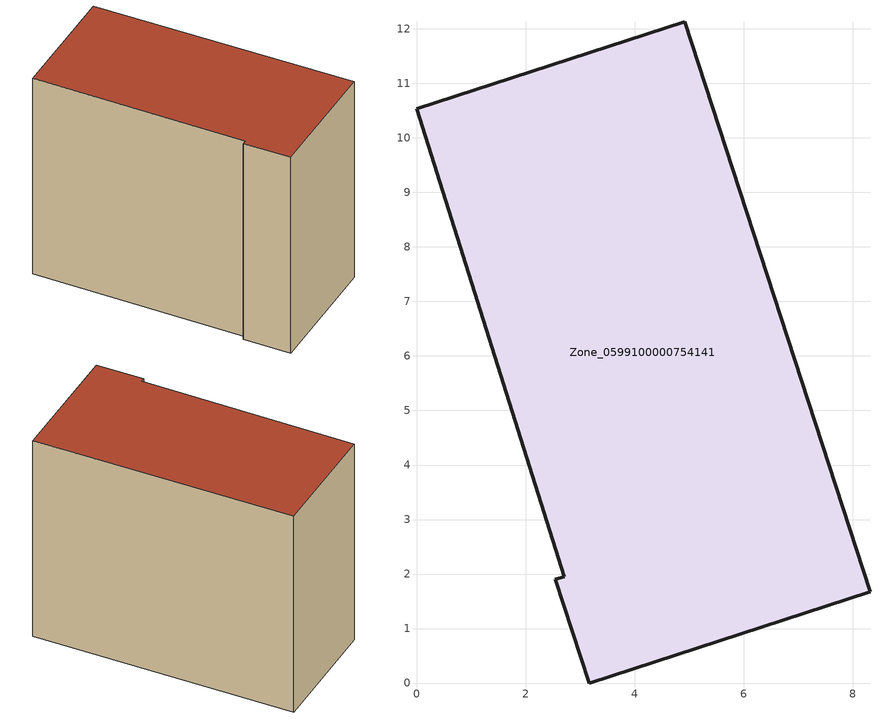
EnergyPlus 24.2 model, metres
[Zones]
Zone_0599100000754141
 floor ground (C_G): 8.32,1.67 3.16,0 2.54,1.9 2.71,1.95 0,10.53 4.92,12.13 z3.78
 wall outside (C_F): 3.16,0 8.32,1.67 4.92,12.13 0,10.53 2.71,1.95 2.54,1.9 3.16,0 z3.78:12.9
 roof outside (C_R): 2.54,1.9 3.16,0 8.32,1.67 4.92,12.13 0,10.53 2.71,1.95 z12.9
[BUILDING]
Pand.0599100000754141: North Axis=0; Terrain=City; Loads Convergence Tolerance Value=0.04; Temperature Convergence Tolerance Value=0.4; Solar Distribution=FullExterior; Maximum Number of Warmup Days=25; Minimum Number of Warmup Days=1
[Site:Location]
Rotterdam.The.Hague.AP_ZH_NLD Design_Conditions: Latitude=51.96; Longitude=4.45; Time Zone=1; Elevation=-4.5
[SITE:GROUNDTEMPERATURE:BUILDINGSURFACE]
18, 18, 18, 18, 18, 18, 18, 18, 18, 18, 18, 18
[MATERIAL] Thermal Absorptance=0.9; Solar Absorptance=0.7; Visible Absorptance=0.7
Name | Roughness | Thickness | Conductivity | Density | Specific Heat
G.TI.2006-2014 | MediumSmooth | 0.15 | 0.06 | 540 | 1210
F.TI.2006-2014 | Rough | 0.3 | 0.12 | 1920 | 840
R.TI.2006-2014 | MediumRough | 0.2 | 0.08 | 1500 | 1000
[CONSTRUCTION]
C_G: G.TI.2006-2014
C_F: F.TI.2006-2014
C_R: R.TI.2006-2014
[ZONE]
Zone_0599100000754141: Type=1; Multiplier=1; Ceiling Height=Autocalculate; Volume=Autocalculate; Floor Area=autocalculate; Part of Total Floor Area=Yes
[ZONEINFILTRATION:DESIGNFLOWRATE]
Infil_Zone_0599100000754141: Zone or ZoneList or Space or SpaceList=Zone_0599100000754141; Schedule=AlwaysOn; Design Flow Rate Calculation Method=Flow/Area; Flow Rate per Floor Area=0.0015; Constant Term Coefficient=1; Temperature Term Coefficient=0; Velocity Term Coefficient=0; Velocity Squared Term Coefficient=0
[HVACTEMPLATE:ZONE:IDEALLOADSAIRSYSTEM]
Zone_0599100000754141: Maximum Heating Supply Air Temperature=50; Minimum Cooling Supply Air Temperature=13; Maximum Heating Supply Air Humidity Ratio=0.0156; Minimum Cooling Supply Air Humidity Ratio=0.0077; Heating Limit=NoLimit; Cooling Limit=NoLimit; Dehumidification Control Type=ConstantSensibleHeatRatio; Cooling Sensible Heat Ratio=0.7; Dehumidification Setpoint=60; Humidification Control Type=None; Humidification Setpoint=30; Outdoor Air Method=None; Outdoor Air Flow Rate per Person=0.00944; Outdoor Air Flow Rate per Zone Floor Area=0; Outdoor Air Flow Rate per Zone=0; Demand Controlled Ventilation Type=None; Outdoor Air Economizer Type=NoEconomizer; Heat Recovery Type=None; Sensible Heat Recovery Effectiveness=0.7; Latent Heat Recovery Effectiveness=0.65
[ZONECONTROL:THERMOSTAT]
ThermostatControl_Zone_0599100000754141: Zone or ZoneList=Zone_0599100000754141; Control Type Schedule=DualSetpointControlType; Control 1=Thermostat_Zone_0599100000754141; Temperature Difference Between Cutout And Setpoint=0
[THERMOSTATSETPOINT:DUALSETPOINT]
Thermostat_Zone_0599100000754141: Heating Setpoint Temperature Schedule=HeatingSetpoint_Zone_0599100000754141; Cooling Setpoint Temperature Schedule=CoolingSetpoint_Zone_0599100000754141
[SCHEDULE:COMPACT]
HeatingSetpoint_Zone_0599100000754141: Through: 12/31, For: AllDays, Until: 24:00, 21
CoolingSetpoint_Zone_0599100000754141: Through: 12/31, For: AllDays, Until: 24:00, 24
DualSetpointControlType: Through: 12/31, For: AllDays, Until: 24:00, 4
AlwaysOn: Through: 12/31, For: AllDays, Until: 24:00, 1
